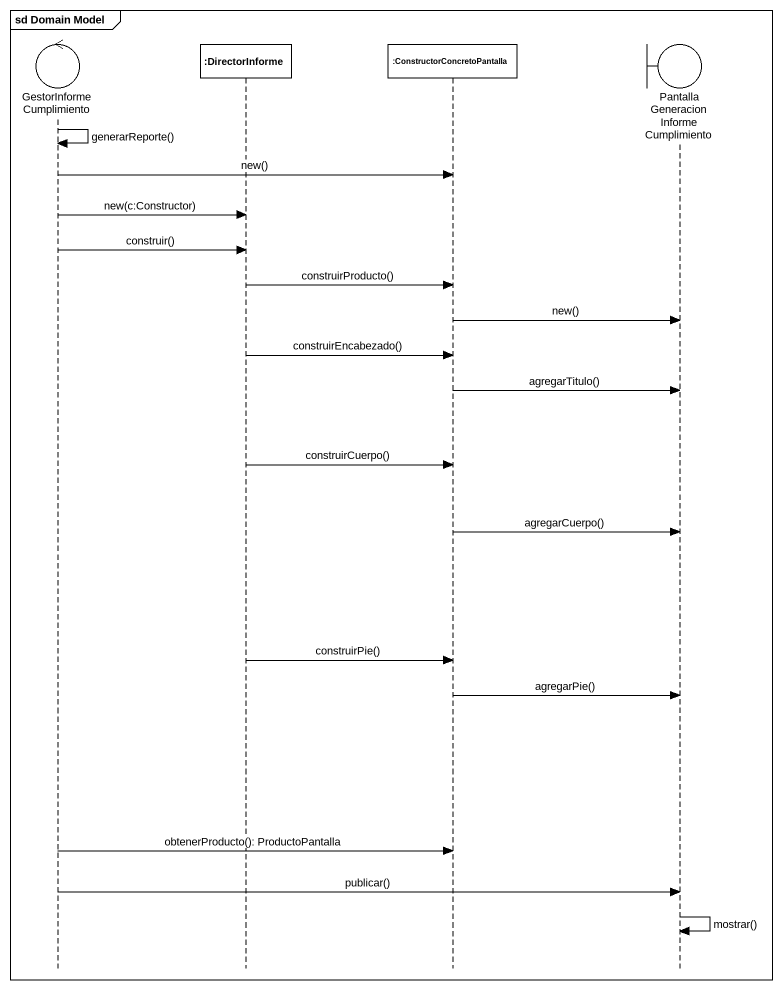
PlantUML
@startuml
mainframe sd Domain Model
hide footbox
control GestorInformeCumplimiento
participant ":DirectorInforme" as DirectorInforme
participant ":ConstructorConcretoPantalla" as ConstructorConcretoPantalla
boundary "PantallaGeneracionInformeCumplimiento" as PantallaGeneracionInformeCum

GestorInformeCumplimiento -> GestorInformeCumplimiento : generarReporte()
GestorInformeCumplimiento -> ConstructorConcretoPantalla : new()
GestorInformeCumplimiento -> DirectorInforme : new(c:Constructor)
GestorInformeCumplimiento -> DirectorInforme : construir()
DirectorInforme -> ConstructorConcretoPantalla : construirProducto()
ConstructorConcretoPantalla -> PantallaGeneracionInformeCum : new()
DirectorInforme -> ConstructorConcretoPantalla : construirEncabezado()
ConstructorConcretoPantalla -> PantallaGeneracionInformeCum : agregarTitulo()
DirectorInforme -> ConstructorConcretoPantalla : construirCuerpo()
ConstructorConcretoPantalla -> PantallaGeneracionInformeCum : agregarCuerpo()
DirectorInforme -> ConstructorConcretoPantalla : construirPie()
ConstructorConcretoPantalla -> PantallaGeneracionInformeCum : agregarPie()
GestorInformeCumplimiento -> ConstructorConcretoPantalla : obtenerProducto(): ProductoPantalla
GestorInformeCumplimiento -> PantallaGeneracionInformeCum : publicar()
PantallaGeneracionInformeCum -> PantallaGeneracionInformeCum : mostrar()
@enduml
